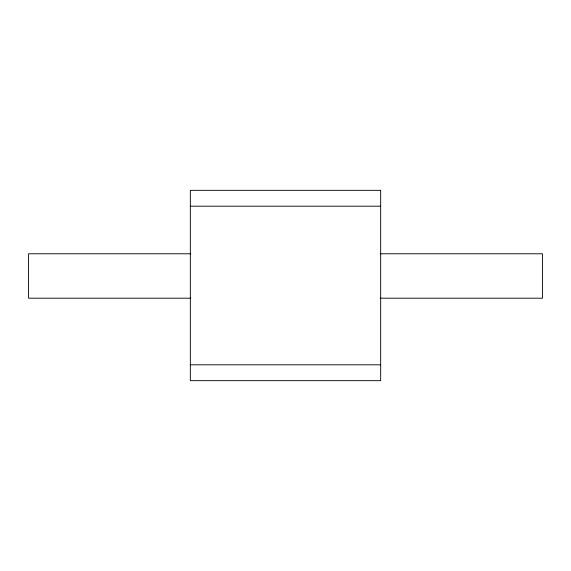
<?xml version="1.0" encoding="UTF-8"?>
<svg xmlns="http://www.w3.org/2000/svg" width="571" height="571" viewBox="0 0 571 571"><rect width="100%" height="100%" fill="white"/><g stroke="black" fill="none" stroke-linecap="round" stroke-linejoin="round"><path stroke-width="0.86" d="M190.336 206.195L380.664 206.195M190.828 253.781L28.55 253.781L28.55 298.19L190.828 298.19M380.172 253.781L542.45 253.781L542.45 298.19L380.172 298.19M190.336 364.805L380.664 364.805M380.664 190.336L190.336 190.336L190.336 380.664L380.664 380.664L380.664 190.336"/></g></svg>
